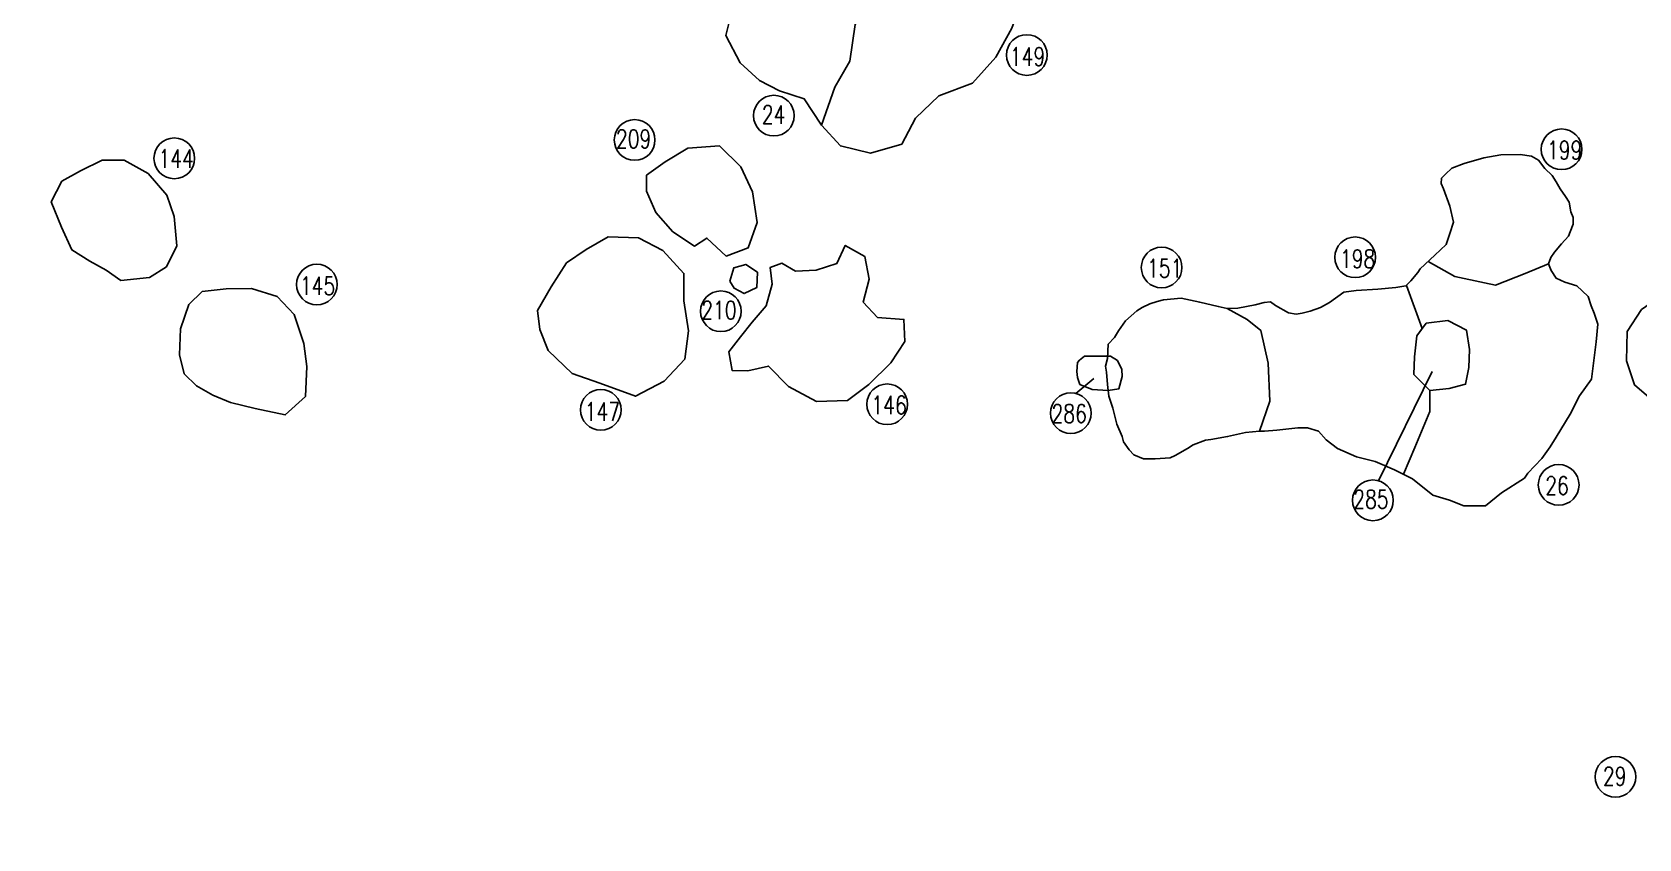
# Model space of a CAD drawing. Header units: millimetres. Extents: x -51 to 4462813, y 19 to 5794154.
# Drawn here: x 4462756.18 to 4462773.73, y 5794117.6 to 5794126.41 of the extents above; entities that cross this region are included whole.
import ezdxf

# ---------------------------------------------------------------- set-up
doc = ezdxf.new("R2010")
doc.units = ezdxf.units.MM
doc.linetypes.add('STRICHPUNKT', pattern=[25.4, 12.7, -6.35, 0, -6.35])
doc.linetypes.add('STRICHPUNKTX2', pattern=[50.8, 25.4, -12.7, 0, -12.7])
for name, color, linetype in [('Befunde', 7, 'Continuous'), ('Befundnummern', 7, 'Continuous'), ('Grabungsgrenze', 102, 'STRICHPUNKTX2')]:
    doc.layers.add(name, color=color, linetype=linetype)
doc.styles.add('ROMANS', font='ROMANS.shx', dxfattribs={"width": 0.75})

msp = doc.modelspace()

# ---------------------------------------------------------------- linework, layer by layer
at = {"layer": 'Befunde'}
for points, elevation in [([(4462765.11424498, 5794126.095209114), (4462765.174076987, 5794126.496733367), (4462765.417973015, 5794126.975765286), (4462765.645973015, 5794127.145765286), (4462766.145973015, 5794127.512765286), (4462766.429973014, 5794127.546765286), (4462766.692973014, 5794127.384765286), (4462766.909973014, 5794127.154765286), (4462766.999973014, 5794126.783765287), (4462766.884973014, 5794126.456765287), (4462766.710973014, 5794126.139765286), (4462766.454973014, 5794125.854765286), (4462766.085973014, 5794125.717765287), (4462765.831973013, 5794125.473765287), (4462765.755903238, 5794125.32821845), (4462765.681973014, 5794125.186765286), (4462765.341973014, 5794125.090765286), (4462765.011973014, 5794125.169765286), (4462764.806973014, 5794125.395765286), (4462764.952136537, 5794125.812876247), (4462765.11424498, 5794126.095209115)], 51.44204729101563), ([(4462773.267309358, 5794123.029778048), (4462773.286196821, 5794123.221575594), (4462773.245273709, 5794123.341055976), (4462773.213794605, 5794123.422805782), (4462773.179129783, 5794123.525051963), (4462773.116171023, 5794123.584792042), (4462773.056360449, 5794123.64138813), (4462772.927295293, 5794123.679118708), (4462772.829686612, 5794123.723891157), (4462772.776171858, 5794123.808785178), (4462772.747840389, 5794123.88110234), (4462772.773024225, 5794123.950275064), (4462772.813947336, 5794124.006871153), (4462772.889497186, 5794124.098053603), (4462772.965047589, 5794124.182947624), (4462772.983935052, 5794124.230110845), (4462773.015414707, 5794124.315004866), (4462773.015414707, 5794124.387322028), (4462772.990231425, 5794124.450206323), (4462772.974491596, 5794124.553965632), (4462772.933568484, 5794124.61685015), (4462772.87375791, 5794124.701744171), (4462772.829429966, 5794124.775766892), (4462772.788506855, 5794124.84493984), (4462772.706660632, 5794124.923545209), (4462772.63740605, 5794125.014727659), (4462772.561855648, 5794125.058746888), (4462772.438688374, 5794125.074719704), (4462772.228168311, 5794125.07024587), (4462772.040043752, 5794125.038928591), (4462771.825044808, 5794124.976294477), (4462771.690670123, 5794124.927081642), (4462771.623482505, 5794124.859973695), (4462771.578690943, 5794124.815234915), (4462771.574212063, 5794124.757074412), (4462771.601087, 5794124.698914132), (4462771.668274066, 5794124.511011346), (4462771.708586748, 5794124.336530061), (4462771.668274066, 5794124.211261611), (4462771.627961937, 5794124.090466995), (4462771.507024997, 5794123.974146212), (4462771.345262635, 5794123.824585855), (4462771.318387698, 5794123.784320909), (4462771.24224232, 5794123.694843349), (4462771.188492446, 5794123.641156903), (4462771.080992699, 5794123.623261346), (4462770.883910379, 5794123.605365789), (4462770.646514827, 5794123.587470456), (4462770.512140694, 5794123.569574899), (4462770.354943866, 5794123.456195421), (4462770.25640243, 5794123.402508974), (4462770.144423802, 5794123.362244028), (4462770.054840679, 5794123.339874638), (4462769.992132492, 5794123.330926972), (4462769.907028802, 5794123.344348694), (4462769.763695804, 5794123.424878364), (4462769.709945931, 5794123.465143311), (4462769.642758864, 5794123.456195421), (4462769.544217429, 5794123.433826031), (4462769.35486373, 5794123.397742816), (4462769.238405671, 5794123.393268983), (4462769.139864235, 5794123.415638373), (4462768.93752482, 5794123.460491987), (4462768.735963069, 5794123.505230767), (4462768.54335963, 5794123.48733521), (4462768.471693131, 5794123.469439876), (4462768.391068321, 5794123.442596653), (4462768.310443509, 5794123.402331707), (4462768.252214756, 5794123.366540594), (4462768.126798383, 5794123.259167701), (4462768.050653004, 5794123.147320751), (4462768.005861443, 5794123.075738748), (4462767.938673824, 5794123.004156745), (4462767.929715512, 5794122.847571015), (4462767.907320008, 5794122.762567289), (4462767.9207572, 5794122.695459343), (4462767.929712201, 5794122.560870853), (4462767.943149393, 5794122.435602181), (4462767.987940955, 5794122.301386064), (4462768.032732517, 5794122.126904778), (4462768.090961822, 5794121.992688661), (4462768.104399015, 5794121.934528159), (4462768.167107201, 5794121.849524433), (4462768.216377643, 5794121.791364153), (4462768.32387739, 5794121.751099207), (4462768.449293763, 5794121.751099207), (4462768.615022265, 5794121.760047096), (4462768.668772139, 5794121.78689032), (4462768.803146823, 5794121.862946155), (4462768.86585501, 5794121.903211102), (4462769.000229695, 5794121.952423715), (4462769.058458448, 5794121.961371382), (4462769.242103576, 5794121.992688661), (4462769.439186446, 5794122.037427219), (4462769.591477755, 5794122.050848941), (4462769.645227077, 5794122.050848941), (4462769.779601762, 5794122.064270665), (4462770.008038451, 5794122.086640054), (4462770.115538199, 5794122.086640054), (4462770.236475139, 5794122.050848941), (4462770.317099949, 5794121.956897548), (4462770.442516322, 5794121.862946155), (4462770.649313092, 5794121.772591623), (4462770.855354276, 5794121.718905177), (4462771.065874339, 5794121.629427616), (4462771.262956658, 5794121.53100239), (4462771.482435034, 5794121.352047271), (4462771.666080712, 5794121.298360825), (4462771.82339179, 5794121.23419396), (4462772.06078679, 5794121.23419396), (4462772.235473604, 5794121.377357966), (4462772.486305797, 5794121.538417528), (4462772.522139046, 5794121.592104198), (4462772.674871345, 5794121.753624211), (4462772.76470449, 5794121.879946678), (4462772.831891557, 5794121.987319794), (4462772.984182866, 5794122.237856694), (4462773.087776633, 5794122.436505465), (4462773.217671886, 5794122.619934417)], -0.0079527089843765), ([(4462771.883767025, 5794122.943339272), (4462771.878268353, 5794122.747784716), (4462771.841887827, 5794122.564723657), (4462771.663473614, 5794122.516600149), (4462771.451306108, 5794122.497352165), (4462771.27771116, 5794122.670592536), (4462771.282529642, 5794122.865885486), (4462771.307647128, 5794123.093424956), (4462771.412728941, 5794123.233621259), (4462771.649011211, 5794123.262495364), (4462771.851535577, 5794123.156626485)], 51.30904729101562), ([(4462767.595812392, 5794122.705604665), (4462767.60130476, 5794122.800765286), (4462767.624939905, 5794122.828163139), (4462767.678652789, 5794122.873193854), (4462767.822612725, 5794122.873193854), (4462767.962274524, 5794122.871049196), (4462768.039627165, 5794122.823875242), (4462768.086113391, 5794122.724899299), (4462768.089046523, 5794122.648043114), (4462768.054666035, 5794122.515098463), (4462767.936795029, 5794122.494840955), (4462767.762452635, 5794122.508665909), (4462767.629233431, 5794122.562272416), (4462767.600705234, 5794122.638672478), (4462767.595812392, 5794122.705604665)], 51.39557437593662)]:
    msp.add_lwpolyline(points, close=True, dxfattribs=dict(at, elevation=elevation))
at = {"layer": 'Befunde', "elevation": -0.0079527089843765}
for points in [[(4462772.747840389, 5794123.88110234), (4462772.493627517, 5794123.774116172), (4462772.168329528, 5794123.647429494), (4462772.0497286, 5794123.672537812), (4462771.72402109, 5794123.742444503), (4462771.434126693, 5794123.906746748)], [(4462771.197885908, 5794123.642720639), (4462771.367321934, 5794123.173040894), (4462771.307647128, 5794123.093424956), (4462771.282529642, 5794122.865885486), (4462771.27771116, 5794122.670592536), (4462771.451306108, 5794122.497352165), (4462771.451306108, 5794122.266057001), (4462771.287953824, 5794121.872650693), (4462771.161825071, 5794121.581508693)], [(4462769.238405671, 5794123.393268983), (4462769.455434589, 5794123.270523283), (4462769.604822538, 5794123.152498977), (4462769.684709449, 5794122.794416343), (4462769.703652031, 5794122.37878992), (4462769.591477755, 5794122.050848941)]]:
    msp.add_lwpolyline(points, dxfattribs=at)
at = {"layer": 'Befunde'}
msp.add_polyline3d([(4462766.884973014, 5794126.456765287, 51.46504729101562), (4462766.710973014, 5794126.139765286, 51.45904729101562), (4462766.454973014, 5794125.854765286, 51.45004729101562), (4462766.085973014, 5794125.717765287, 51.45304729101563), (4462765.831973013, 5794125.473765287, 51.40904729101563), (4462765.681973014, 5794125.186765286, 51.40204729101562), (4462765.341973014, 5794125.090765286, 51.39404729101562), (4462765.011973014, 5794125.169765286, 51.39004729101563), (4462764.806973014, 5794125.395765286, 51.42604729101562), (4462764.617973014, 5794125.682765286, 51.43404729101562), (4462764.347973014, 5794125.772765287, 51.43204729101562), (4462764.129973014, 5794125.883765287, 51.42404729101562), (4462763.915973014, 5794126.076765287, 51.42504729101562), (4462763.760973014, 5794126.376765287, 51.44504729101563), (4462763.826973014, 5794126.637765286, 51.46004729101563)], dxfattribs=at)
for points in [[(4462762.895973015, 5794124.848765287, 51.43404729101562), (4462763.097973014, 5794124.995765286, 51.45804729101562), (4462763.346973014, 5794125.143765287, 51.45504729101562), (4462763.690973015, 5794125.170765286, 51.41604729101562), (4462763.923973014, 5794124.941765287, 51.39004729101563), (4462764.052973014, 5794124.668765287, 51.41404729101562), (4462764.104973014, 5794124.331765287, 51.41804729101563), (4462764.005973014, 5794124.054765286, 51.41504729101563), (4462763.763973013, 5794123.965765286, 51.40704729101562), (4462763.554973014, 5794124.161765287, 51.42304729101563), (4462763.416973013, 5794124.073765287, 51.43704729101562), (4462763.182973014, 5794124.229765286, 51.41304729101563), (4462762.996973014, 5794124.440765286, 51.43304729101563), (4462762.895973015, 5794124.674765286, 51.45304729101563)], [(4462756.813973013, 5794123.908765287, 51.61904729101562), (4462756.617973014, 5794124.031765287, 51.63004729101563), (4462756.503973014, 5794124.279765286, 51.63804729101562), (4462756.391973014, 5794124.558765287, 51.70004729101562), (4462756.507973014, 5794124.782765287, 51.66104729101562), (4462756.711973014, 5794124.895765286, 51.62804729101563), (4462756.949973014, 5794125.013765287, 51.64204729101562), (4462757.189973014, 5794125.013765287, 51.63904729101562), (4462757.451973014, 5794124.866765287, 51.61104729101562), (4462757.654973014, 5794124.629765286, 51.60704729101563), (4462757.733973014, 5794124.397765287, 51.60904729101562), (4462757.763973013, 5794124.075765287, 51.61504729101563), (4462757.651973014, 5794123.848765287, 51.62404729101562), (4462757.463973014, 5794123.729765286, 51.62504729101563), (4462757.152973014, 5794123.699765286, 51.61404729101562), (4462756.993973014, 5794123.809765286, 51.62004729101562)], [(4462761.704973014, 5794123.371765287, 51.45604729101562), (4462761.853973013, 5794123.630765286, 51.47904729101562), (4462762.018973013, 5794123.889765286, 51.48504729101563), (4462762.236973014, 5794124.037765287, 51.50104729101562), (4462762.474973014, 5794124.175765286, 51.50204729101562), (4462762.805973014, 5794124.163765287, 51.45104729101562), (4462763.071973014, 5794124.024765286, 51.44804729101563), (4462763.303973014, 5794123.775765286, 51.45304729101563), (4462763.300973014, 5794123.474765286, 51.42804729101563), (4462763.352973014, 5794123.146765286, 51.41404729101562), (4462763.311973014, 5794122.839765286, 51.42604729101562), (4462763.087973014, 5794122.599765286, 51.42504729101562), (4462762.772973014, 5794122.433765287, 51.43104729101562), (4462762.382973014, 5794122.575765287, 51.45204729101562), (4462762.083973014, 5794122.681765286, 51.45204729101562), (4462761.821973014, 5794122.933765287, 51.46304729101563), (4462761.727973014, 5794123.161765287, 51.46904729101562)], [(4462764.047973014, 5794123.241765287, 51.39804729101563), (4462764.200973014, 5794123.421765286, 51.42804729101563), (4462764.265973014, 5794123.656765287, 51.43104729101562), (4462764.243973014, 5794123.838765287, 51.41804729101563), (4462764.373973014, 5794123.888765287, 51.42404729101562), (4462764.522973014, 5794123.801765286, 51.42904729101562), (4462764.746973014, 5794123.811765286, 51.42004729101563), (4462764.973973013, 5794123.882765287, 51.40804729101563), (4462765.064973014, 5794124.081765287, 51.40604729101562), (4462765.277973014, 5794123.961765287, 51.38704729101563), (4462765.324973014, 5794123.711765287, 51.39004729101563), (4462765.262973014, 5794123.461765287, 51.38404729101562), (4462765.417973015, 5794123.295765286, 51.37204729101563), (4462765.705973014, 5794123.273765287, 51.35104729101562), (4462765.714973014, 5794123.031765287, 51.36004729101563), (4462765.562973014, 5794122.797765287, 51.35604729101562), (4462765.321973014, 5794122.560765286, 51.37104729101562), (4462765.089973014, 5794122.385765286, 51.36904729101562), (4462764.752973014, 5794122.375765286, 51.36704729101562), (4462764.445973014, 5794122.538765287, 51.38204729101562), (4462764.225973014, 5794122.762765286, 51.37904729101562), (4462763.999973014, 5794122.710765286, 51.39704729101562), (4462763.831973013, 5794122.714765286, 51.39604729101562), (4462763.792973015, 5794122.918765287, 51.40804729101563), (4462763.920973014, 5794123.083765287, 51.40404729101562)], [(4462763.804973014, 5794123.692765287, 51.41304729101563), (4462763.846973014, 5794123.835765286, 51.41404729101562), (4462763.977973014, 5794123.873765287, 51.41204729101563), (4462764.106973014, 5794123.787765287, 51.42904729101562), (4462764.100973014, 5794123.622765287, 51.42704729101563), (4462763.960973014, 5794123.554765286, 51.41904729101562), (4462763.850973014, 5794123.613765287, 51.40804729101563)], [(4462757.844973014, 5794122.679765286, 51.60404729101562), (4462757.791973013, 5794122.885765286, 51.62804729101563), (4462757.803973014, 5794123.169765286, 51.64104729101562), (4462757.894973014, 5794123.435765286, 51.62904729101562), (4462758.040973014, 5794123.578765287, 51.62604729101562), (4462758.302973014, 5794123.607765287, 51.60904729101562), (4462758.580973014, 5794123.611765287, 51.59504729101563), (4462758.860973014, 5794123.521765286, 51.60704729101563), (4462759.044973014, 5794123.325765287, 51.59604729101562), (4462759.152973014, 5794123.009765286, 51.57804729101563), (4462759.183973013, 5794122.757765287, 51.54304729101563), (4462759.167973015, 5794122.430765286, 51.57004729101563), (4462758.947973014, 5794122.229765286, 51.59504729101563), (4462758.619973014, 5794122.300765286, 51.58604729101562), (4462758.351973014, 5794122.364765286, 51.60804729101563), (4462758.158973014, 5794122.444765286, 51.62704729101562), (4462757.977973014, 5794122.545765286, 51.62904729101562)], [(4462774.127973014, 5794122.380765286, 51.29204729101562), (4462773.869973014, 5794122.399765286, 51.28904729101562), (4462773.685973015, 5794122.556765286, 51.29804729101563), (4462773.600973014, 5794122.820765287, 51.31404729101562), (4462773.607973014, 5794123.142765286, 51.33804729101563), (4462773.762973014, 5794123.380765286, 51.35504729101562), (4462774.021973014, 5794123.558765287, 51.33804729101563), (4462774.331973013, 5794123.635765286, 51.32804729101563), (4462774.569973014, 5794123.447765287, 51.30804729101563), (4462774.514973014, 5794123.214765286, 51.29304729101563), (4462774.546973014, 5794122.937765286, 51.30304729101563), (4462774.462973014, 5794122.663765287, 51.29504729101563), (4462774.336973014, 5794122.508765287, 51.29804729101563)]]:
    msp.add_polyline3d(points, close=True, dxfattribs=at)
at = {"layer": 'Befundnummern', "elevation": -0.0079527089843765}
for points in [[(4462767.582898185, 5794122.4641693), (4462767.781569478, 5794122.627873342)], [(4462770.889184194, 5794121.510129941), (4462771.476162976, 5794122.703784962)]]:
    msp.add_lwpolyline(points, dxfattribs=at)
at = {"layer": 'Befundnummern'}
for centre in [(4462767.049390776, 5794126.162734735, -0.0079527089843765), (4462764.286029467, 5794125.50016487, -0.0079527089843765), (4462762.764848028, 5794125.234257552, -0.0079527089843765), (4462757.736361315, 5794125.033481603, -0.0079527089843765), (4462772.890373113, 5794125.132173102, -0.0079527089843765), (4462770.634905311, 5794123.951807898, -0.0079527089843765), (4462768.521177683, 5794123.840470381, -0.0079527089843765), (4462759.294005282, 5794123.654023902, -0.0079527089843765), (4462763.707280927, 5794123.36212607, -0.0079527089843765), (4462762.39517189, 5794122.284984191, -0.0079527089843765), (4462765.52349721, 5794122.345751845, -0.0079527089843765), (4462767.529297561, 5794122.248414682, -0.0079527089843765), (4462772.858314089, 5794121.464470517, -0.0079527089843765), (4462770.829525184, 5794121.295971391, -0.0079527089843765), (4462773.478636234, 5794118.273656092, -0.0079527089843765)]:
    msp.add_circle(centre, 0.2223130268976092, dxfattribs=at)
at = {"layer": 'Grabungsgrenze', "linetype": 'STRICHPUNKT', "ltscale": 0.25, "extrusion": (0.005225786931925404, 0.01592855996885687, 0.99985947619066), "elevation": 115666.1395318162}
msp.add_lwpolyline([(-2434247.530232921, -6895606.0785405), (-2434207.542706097, -6895624.437306608), (-2434196.756586841, -6895628.773541961), (-2434187.945192683, -6895632.457409031), (-2434175.751821678, -6895637.447434158), (-2434172.079705772, -6895628.439071706), (-2434166.657151827, -6895615.136569125), (-2434159.389753434, -6895597.308332333), (-2434155.444996382, -6895587.631916328), (-2434151.631965572, -6895571.174017353), (-2434179.972000374, -6895559.445580714), (-2434181.868468462, -6895569.509578764), (-2434184.04907192, -6895577.443742826), (-2434188.05734057, -6895576.564276198), (-2434189.664223279, -6895576.211327697), (-2434193.874879119, -6895574.381561054), (-2434192.187789483, -6895570.530456458), (-2434199.926229467, -6895566.270976847), (-2434209.621348705, -6895562.616431964), (-2434212.853055117, -6895561.398250338), (-2434223.517012135, -6895553.698790537), (-2434226.672809318, -6895556.895610892), (-2434233.542612047, -6895574.268094346), (-2434238.603793207, -6895585.91481626)], close=True, dxfattribs=at)

# ---------------------------------------------------------------- texts
at = {"layer": 'Befundnummern', "style": 'ROMANS', "width": 0.75}
for s, p in [('149', (4462766.863418363, 5794126.045263235, -0.0079527089843765)), ('24', (4462764.155019719, 5794125.412297534, -0.0079527089843765)), ('209', (4462762.560468171, 5794125.145571488, -0.0079527089843765)), ('199', (4462772.730958845, 5794125.023954223, -0.0079527089843765)), ('144', (4462757.563868213, 5794124.930768238, 53.07504729101562)), ('198', (4462770.469649733, 5794123.835136567, -0.0079527089843765)), ('151', (4462768.361595096, 5794123.731857361, -0.0079527089843765)), ('145', (4462759.10819224, 5794123.540028549, 53.07504729101562)), ('210', (4462763.493189171, 5794123.274162318, -0.0079527089843765)), ('146', (4462765.351735388, 5794122.237325241, -0.0079527089843765)), ('147', (4462762.220178757, 5794122.16634855, -0.0079527089843765)), ('286', (4462767.318864205, 5794122.143951789, -0.0079527089843765)), ('26', (4462772.71212354, 5794121.3566279, -0.0079527089843765)), ('285', (4462770.614543372, 5794121.207719074, -0.0079527089843765)), ('29', (4462773.341894726, 5794118.180714083, -0.0079527089843765))]:
    msp.add_text(s, height=0.2, dxfattribs=at).set_placement(p)

doc.saveas('drawing.dxf')
